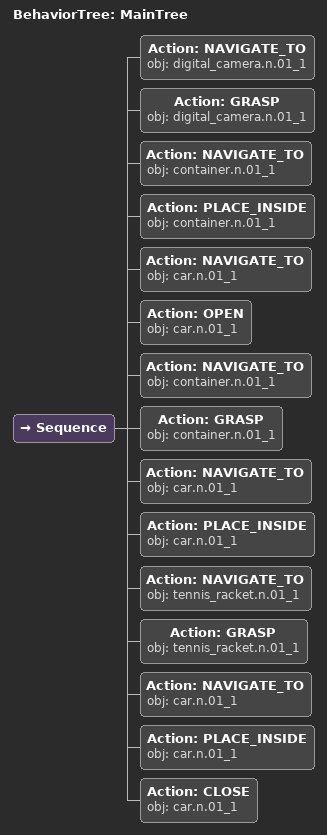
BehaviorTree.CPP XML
<root main_tree_to_execute="MainTree">
  <BehaviorTree ID="MainTree">
    <Sequence>
      <!-- Put camera in container -->
      <Action ID="NAVIGATE_TO" obj="digital_camera.n.01_1"/>
      <Action ID="GRASP" obj="digital_camera.n.01_1"/>
      <Action ID="NAVIGATE_TO" obj="container.n.01_1"/>
      <Action ID="PLACE_INSIDE" obj="container.n.01_1"/>
      <!-- Open car trunk -->
      <Action ID="NAVIGATE_TO" obj="car.n.01_1"/>
      <Action ID="OPEN" obj="car.n.01_1"/>
      <!-- Load container into car -->
      <Action ID="NAVIGATE_TO" obj="container.n.01_1"/>
      <Action ID="GRASP" obj="container.n.01_1"/>
      <Action ID="NAVIGATE_TO" obj="car.n.01_1"/>
      <Action ID="PLACE_INSIDE" obj="car.n.01_1"/>
      <!-- Load tennis racket into car -->
      <Action ID="NAVIGATE_TO" obj="tennis_racket.n.01_1"/>
      <Action ID="GRASP" obj="tennis_racket.n.01_1"/>
      <Action ID="NAVIGATE_TO" obj="car.n.01_1"/>
      <Action ID="PLACE_INSIDE" obj="car.n.01_1"/>
      <!-- Close car trunk -->
      <Action ID="CLOSE" obj="car.n.01_1"/>
    </Sequence>
  </BehaviorTree>
</root>
